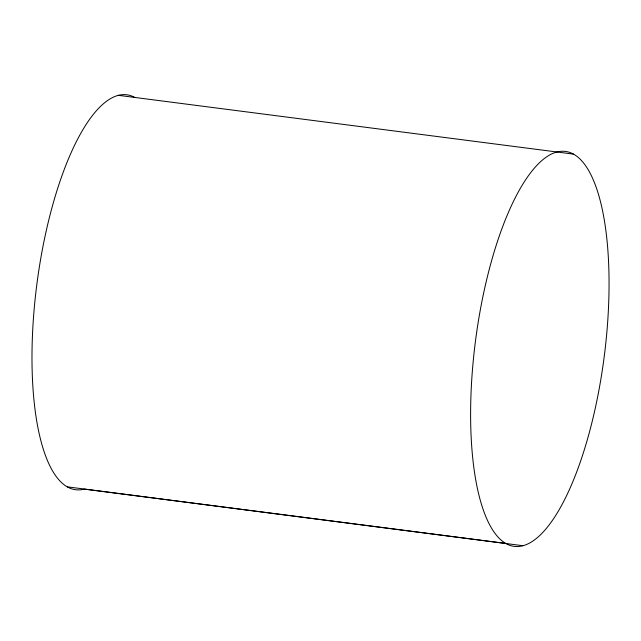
<?xml version="1.0" encoding="UTF-8"?>
<svg xmlns="http://www.w3.org/2000/svg" width="641" height="641" viewBox="0 0 641 641"><rect width="100%" height="100%" fill="white"/><g stroke="black" fill="none" stroke-linecap="round" stroke-linejoin="round"><path stroke-width="0.96" d="M118.176 95.301L573.519 154.128A199.127 64.837 -82.6 0 1 575.209 475.79A199.127 64.837 -82.6 0 1 470.614 416.482A199.127 64.837 -82.6 0 1 573.519 154.128M67.481 486.872L506.045 543.472M522.824 545.699L84.259 489.099A199.127 64.837 -82.6 0 1 36.938 283.659A199.127 64.837 -82.6 0 1 134.955 97.528"/></g></svg>
